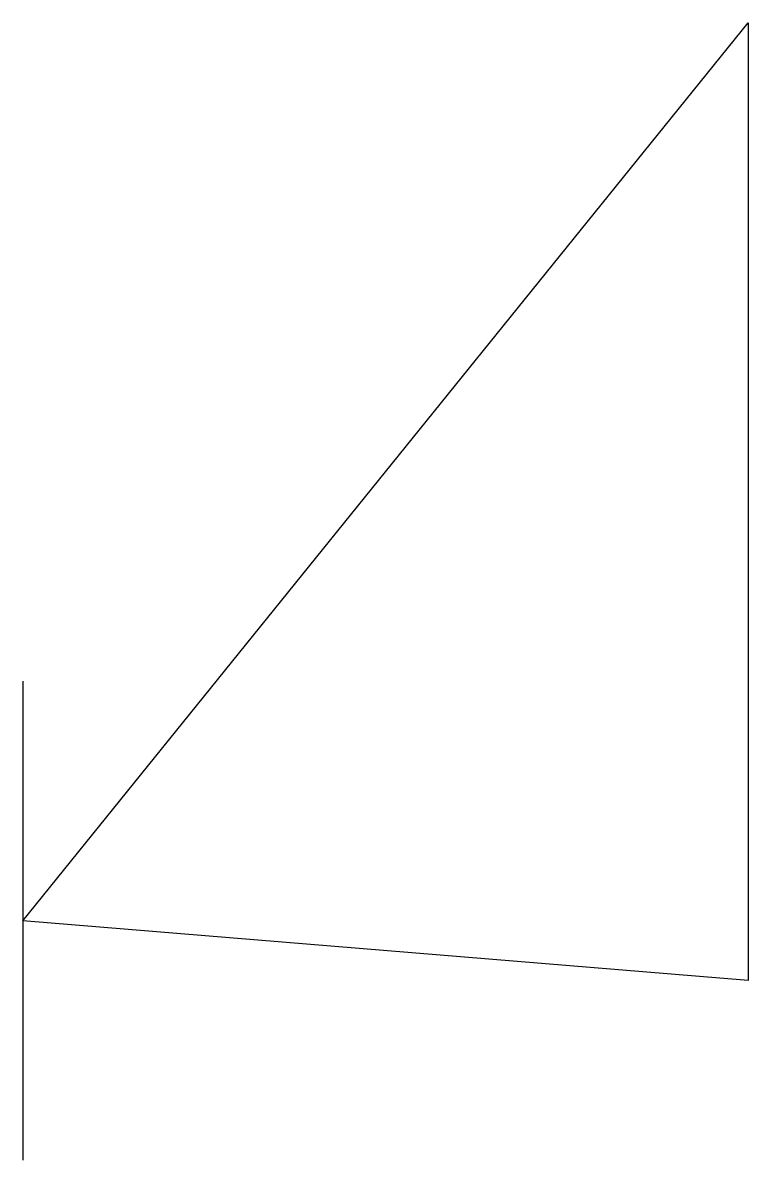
# Model space of a CAD drawing. Header units: millimetres. Extents: x -9946.95 to -9946.723, y -23.308 to -22.951.
import ezdxf

# ---------------------------------------------------------------- set-up
doc = ezdxf.new("R2010")
doc.units = ezdxf.units.MM
doc.layers.add('Tub_iso_válvulas', color=2, linetype='Continuous')

msp = doc.modelspace()

# ---------------------------------------------------------------- linework, layer by layer
at = {"layer": 'Tub_iso_válvulas'}
for p, q in [((-9946.95022, -23.23267), (-9946.72289, -22.95142)), ((-9946.72289, -22.95142), (-9946.72289, -23.25142)), ((-9946.95022, -23.15767), (-9946.95022, -23.30767)), ((-9946.72289, -23.25142), (-9946.95022, -23.23267))]:
    msp.add_line(p, q, dxfattribs=at)

doc.saveas('drawing.dxf')
